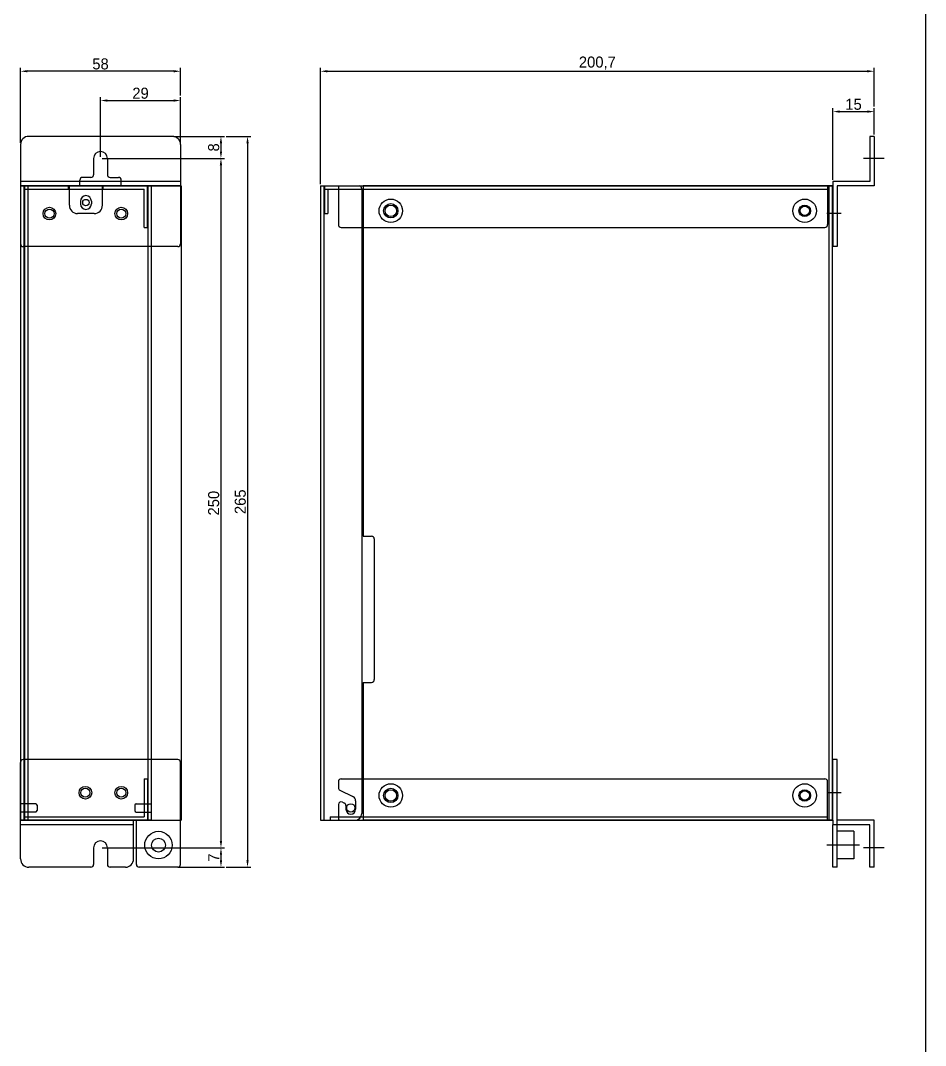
# Model space of a CAD drawing. Header units: millimetres. Extents: x 5090 to 6560, y -3118 to -1837.
# Drawn here: x 6231.9 to 6559.9, y -2746.1 to -2374.5 of the extents above; entities that cross this region are included whole.
import ezdxf

# ---------------------------------------------------------------- set-up
doc = ezdxf.new("R2010")
doc.units = ezdxf.units.MM
for name, color, linetype in [('CASE', 7, 'Continuous'), ('CASE BRACKET', 7, 'Continuous'), ('CASE COVER', 7, 'Continuous'), ('방열판', 7, 'Continuous')]:
    doc.layers.add(name, color=color, linetype=linetype)
doc.dimstyles.get("Standard").update_dxf_attribs({"dimtxt": 4, "dimasz": 2, "dimexe": 0.4, "dimexo": 0.9, "dimgap": 0.9, "dimtad": 1, "dimdsep": 46, "dimtxsty": 'Standard', "dimcen": 0.09, "dimclrd": 6, "dimclre": 6, "dimclrt": 4, "dimadec": 0, "dimazin": 2, "dimtfac": 1, "dimtofl": 0, "dimtmove": 0, "dimatfit": 3, "dimfxl": 1, "dimtolj": 1, "dimtzin": 0, "dimarcsym": 0})

# ---------------------------------------------------------------- blocks, each defined once
blk = doc.blocks.new('*D137')
at = {"color": 6, "lineweight": -2, "transparency": 16777216}
for p, q in [((6526.33, -2432.25), (6526.33, -2406.26)), ((6528.83, -2407.51), (6538.83, -2407.51)), ((6541.33, -2415.85), (6541.33, -2406.26))]:
    blk.add_line(p, q, dxfattribs=at)
at = {"color": 6, "transparency": 16777216}
for points in [[(6528.83, -2407.09), (6528.83, -2407.92), (6526.33, -2407.51)], [(6538.83, -2407.09), (6538.83, -2407.92), (6541.33, -2407.51)]]:
    blk.add_solid(points, dxfattribs=at)
at = {"layer": 'Defpoints', "color": 0, "transparency": 16777216}
for p in [(6541.33, -2407.51), (6541.33, -2416.48), (6526.33, -2432.88)]:
    blk.add_point(p, dxfattribs=at)
at = {"color": 1, "transparency": 16777216, "insert": (6533.83, -2404.88), "char_height": 4, "attachment_point": 5}
blk.add_mtext('15', dxfattribs=at)
blk = doc.blocks.new('*D166')
at = {"color": 6, "lineweight": -2, "transparency": 16777216}
for p, q in [((6260.92, -2423.85), (6260.92, -2402.24)), ((6263.42, -2403.49), (6287.42, -2403.49)), ((6289.92, -2418.85), (6289.92, -2402.24))]:
    blk.add_line(p, q, dxfattribs=at)
at = {"color": 6, "transparency": 16777216}
for points in [[(6263.42, -2403.07), (6263.42, -2403.9), (6260.92, -2403.49)], [(6287.42, -2403.07), (6287.42, -2403.9), (6289.92, -2403.49)]]:
    blk.add_solid(points, dxfattribs=at)
at = {"layer": 'Defpoints', "color": 0, "transparency": 16777216}
for p in [(6289.92, -2403.49), (6289.92, -2419.48), (6260.92, -2424.48)]:
    blk.add_point(p, dxfattribs=at)
at = {"color": 1, "transparency": 16777216, "insert": (6275.42, -2400.86), "char_height": 4, "attachment_point": 5}
blk.add_mtext('29', dxfattribs=at)
blk = doc.blocks.new('*D167')
at = {"color": 6, "lineweight": -2, "transparency": 16777216}
for p, q in [((6231.92, -2418.85), (6231.92, -2391.62)), ((6287.42, -2392.87), (6234.42, -2392.87)), ((6289.92, -2401.61), (6289.92, -2391.62))]:
    blk.add_line(p, q, dxfattribs=at)
at = {"color": 6, "transparency": 16777216}
for points in [[(6234.42, -2392.45), (6234.42, -2393.28), (6231.92, -2392.87)], [(6287.42, -2392.45), (6287.42, -2393.28), (6289.92, -2392.87)]]:
    blk.add_solid(points, dxfattribs=at)
at = {"layer": 'Defpoints', "color": 0, "transparency": 16777216}
for p in [(6231.92, -2392.87), (6289.92, -2402.24), (6231.92, -2419.48)]:
    blk.add_point(p, dxfattribs=at)
at = {"color": 1, "transparency": 16777216, "insert": (6260.92, -2390.24), "char_height": 4, "attachment_point": 5}
blk.add_mtext('58', dxfattribs=at)
blk = doc.blocks.new('*D168')
at = {"color": 6, "lineweight": -2, "transparency": 16777216}
for p, q in [((6340.63, -2433.85), (6340.63, -2391.62)), ((6343.13, -2392.87), (6538.83, -2392.87)), ((6541.33, -2405.63), (6541.33, -2391.62))]:
    blk.add_line(p, q, dxfattribs=at)
at = {"color": 6, "transparency": 16777216}
for points in [[(6343.13, -2392.45), (6343.13, -2393.28), (6340.63, -2392.87)], [(6538.83, -2392.45), (6538.83, -2393.28), (6541.33, -2392.87)]]:
    blk.add_solid(points, dxfattribs=at)
at = {"layer": 'Defpoints', "color": 0, "transparency": 16777216}
for p in [(6541.33, -2392.87), (6541.33, -2406.26), (6340.63, -2434.48)]:
    blk.add_point(p, dxfattribs=at)
at = {"color": 1, "transparency": 16777216, "insert": (6440.98, -2389.91), "char_height": 4, "attachment_point": 5}
blk.add_mtext('200,7', dxfattribs=at)
blk = doc.blocks.new('*D50')
at = {"color": 6, "lineweight": -2, "transparency": 16777216}
for p, q in [((6287.55, -2416.48), (6305.82, -2416.48)), ((6304.57, -2418.98), (6304.57, -2421.98)), ((6261.55, -2424.48), (6305.82, -2424.48))]:
    blk.add_line(p, q, dxfattribs=at)
at = {"color": 6, "transparency": 16777216}
for points in [[(6304.15, -2418.98), (6304.98, -2418.98), (6304.57, -2416.48)], [(6304.15, -2421.98), (6304.98, -2421.98), (6304.57, -2424.48)]]:
    blk.add_solid(points, dxfattribs=at)
at = {"layer": 'Defpoints', "color": 0, "transparency": 16777216}
for p in [(6286.92, -2416.48), (6260.92, -2424.48), (6304.57, -2424.48)]:
    blk.add_point(p, dxfattribs=at)
at = {"color": 1, "transparency": 16777216, "insert": (6301.94, -2420.48), "char_height": 4, "attachment_point": 5, "rotation": 90}
blk.add_mtext('8', dxfattribs=at)
blk = doc.blocks.new('*D51')
at = {"color": 6, "lineweight": -2, "transparency": 16777216}
for p, q in [((6261.55, -2424.48), (6305.82, -2424.48)), ((6304.57, -2426.98), (6304.57, -2671.98)), ((6261.55, -2674.48), (6305.82, -2674.48))]:
    blk.add_line(p, q, dxfattribs=at)
at = {"color": 6, "transparency": 16777216}
for points in [[(6304.15, -2426.98), (6304.98, -2426.98), (6304.57, -2424.48)], [(6304.15, -2671.98), (6304.98, -2671.98), (6304.57, -2674.48)]]:
    blk.add_solid(points, dxfattribs=at)
at = {"layer": 'Defpoints', "color": 0, "transparency": 16777216}
for p in [(6260.92, -2424.48), (6260.92, -2674.48), (6304.57, -2674.48)]:
    blk.add_point(p, dxfattribs=at)
at = {"color": 1, "transparency": 16777216, "insert": (6301.94, -2549.48), "char_height": 4, "attachment_point": 5, "rotation": 90}
blk.add_mtext('250', dxfattribs=at)
blk = doc.blocks.new('*D12')
at = {"color": 6, "lineweight": -2, "transparency": 16777216}
for p, q in [((6261.55, -2674.48), (6305.82, -2674.48)), ((6304.57, -2676.98), (6304.57, -2678.98)), ((6289.05, -2681.48), (6305.82, -2681.48))]:
    blk.add_line(p, q, dxfattribs=at)
at = {"color": 6, "transparency": 16777216}
for points in [[(6304.15, -2676.98), (6304.98, -2676.98), (6304.57, -2674.48)], [(6304.15, -2678.98), (6304.98, -2678.98), (6304.57, -2681.48)]]:
    blk.add_solid(points, dxfattribs=at)
at = {"layer": 'Defpoints', "color": 0, "transparency": 16777216}
for p in [(6260.92, -2674.48), (6288.42, -2681.48), (6304.57, -2681.48)]:
    blk.add_point(p, dxfattribs=at)
at = {"color": 1, "transparency": 16777216, "insert": (6301.94, -2677.98), "char_height": 4, "attachment_point": 5, "rotation": 90}
blk.add_mtext('7', dxfattribs=at)
blk = doc.blocks.new('*D13')
at = {"color": 6, "lineweight": -2, "transparency": 16777216}
for p, q in [((6306.44, -2416.48), (6315.45, -2416.48)), ((6314.2, -2418.98), (6314.2, -2678.98)), ((6306.44, -2681.48), (6315.45, -2681.48))]:
    blk.add_line(p, q, dxfattribs=at)
at = {"color": 6, "transparency": 16777216}
for points in [[(6313.79, -2418.98), (6314.62, -2418.98), (6314.2, -2416.48)], [(6313.79, -2678.98), (6314.62, -2678.98), (6314.2, -2681.48)]]:
    blk.add_solid(points, dxfattribs=at)
at = {"layer": 'Defpoints', "color": 0, "transparency": 16777216}
for p in [(6305.82, -2416.48), (6305.82, -2681.48), (6314.2, -2681.48)]:
    blk.add_point(p, dxfattribs=at)
at = {"color": 1, "transparency": 16777216, "insert": (6311.58, -2548.98), "char_height": 4, "attachment_point": 5, "rotation": 90}
blk.add_mtext('265', dxfattribs=at)

msp = doc.modelspace()

# ---------------------------------------------------------------- linework, layer by layer
msp.add_line((6559.908, -1836.538), (6559.908, -3117.806))
at = {"layer": 'CASE'}
for p, q in [((6231.922, -2434.478), (6231.922, -2664.478)), ((6231.922, -2434.478), (6277.922, -2434.478)), ((6233.122, -2434.478), (6233.122, -2664.478)), ((6233.122, -2435.678), (6276.722, -2435.678)), ((6233.322, -2434.478), (6233.322, -2664.478)), ((6234.522, -2434.478), (6234.522, -2664.478)), ((6249.322, -2435.678), (6249.322, -2434.478)), ((6249.622, -2441.478), (6249.622, -2434.478)), ((6261.622, -2441.478), (6261.622, -2434.478)), ((6261.922, -2435.678), (6261.922, -2434.478)), ((6276.722, -2449.478), (6276.722, -2435.678)), ((6277.922, -2449.478), (6277.922, -2434.478)), ((6342.131, -2434.478), (6526.131, -2434.478)), ((6342.131, -2434.478), (6342.131, -2444.478)), ((6342.131, -2434.478), (6526.131, -2434.478)), ((6342.131, -2435.678), (6347.131, -2435.678)), ((6343.331, -2435.678), (6343.331, -2444.478)), ((6347.131, -2434.478), (6347.131, -2448.478)), ((6347.131, -2435.678), (6524.431, -2435.678)), ((6524.431, -2434.478), (6524.431, -2448.478)), ((6524.931, -2434.478), (6524.931, -2664.478)), ((6526.131, -2434.478), (6526.131, -2664.478)), ((6258.622, -2444.478), (6252.622, -2444.478)), ((6342.131, -2444.478), (6343.331, -2444.478)), ((6276.722, -2449.478), (6277.922, -2449.478)), ((6348.131, -2449.478), (6523.431, -2449.478)), ((6276.722, -2649.478), (6276.722, -2663.278)), ((6276.722, -2649.478), (6277.922, -2649.478)), ((6277.922, -2649.478), (6277.922, -2664.478)), ((6348.131, -2649.478), (6523.431, -2649.478)), ((6347.131, -2650.478), (6347.131, -2652.685)), ((6347.704, -2653.589), (6352.38, -2655.801)), ((6524.431, -2664.478), (6524.431, -2650.478)), ((6353.381, -2657.383), (6353.381, -2660.478)), ((6347.131, -2658.77), (6347.131, -2663.978)), ((6348.559, -2657.866), (6349.309, -2658.22)), ((6349.881, -2659.124), (6349.881, -2660.478)), ((6231.922, -2664.478), (6277.922, -2664.478)), ((6233.122, -2663.278), (6276.722, -2663.278)), ((6344.131, -2663.278), (6347.131, -2663.278)), ((6344.131, -2663.278), (6344.131, -2664.478)), ((6344.131, -2664.478), (6526.131, -2664.478)), ((6347.131, -2663.278), (6524.431, -2663.278))]:
    msp.add_line(p, q, dxfattribs=at)
for centre, radius in [((6255.622, -2440.478), 1.15), ((6366.131, -2443.478), 2.6), ((6516.131, -2443.478), 1.7), ((6242.422, -2444.478), 2.3), ((6268.422, -2444.478), 2.3), ((6255.422, -2654.478), 2.3), ((6268.422, -2654.478), 2.3), ((6366.131, -2655.478), 2.6), ((6516.131, -2655.478), 1.7)]:
    msp.add_circle(centre, radius, dxfattribs=at)
for centre, radius, start, end in [((6252.622, -2441.478), 3, 180, 270), ((6258.622, -2441.478), 3, 270, 0), ((6348.131, -2448.478), 1, 180, 270), ((6523.431, -2448.478), 1, 270, 0), ((6348.131, -2650.478), 1, 90, 180), ((6523.431, -2650.478), 1, 0, 90), ((6348.131, -2652.685), 1, 180, 244.68675), ((6351.631, -2657.383), 1.75, 0, 64.68675), ((6348.131, -2658.77), 1, 64.68675, 180), ((6348.881, -2659.124), 1, 0, 64.68675), ((6351.631, -2660.478), 1.75, 180, 0), ((6347.631, -2663.978), 0.5, 180, 270)]:
    msp.add_arc(centre, radius, start, end, dxfattribs=at)
at = {"layer": 'CASE BRACKET', "color": 2}
for p, q in [((6231.922, -2419.478), (6231.922, -2455.478)), ((6286.922, -2416.478), (6234.922, -2416.478)), ((6289.922, -2419.478), (6289.922, -2434.478)), ((6541.331, -2416.478), (6539.731, -2416.478)), ((6539.731, -2416.478), (6539.731, -2432.878)), ((6541.331, -2416.478), (6541.331, -2434.478)), ((6258.422, -2424.478), (6258.422, -2430.378)), ((6263.422, -2424.478), (6263.422, -2430.378)), ((6544.879, -2424.478), (6537.424, -2424.478)), ((6231.922, -2431.978), (6231.922, -2434.478)), ((6289.922, -2432.878), (6231.922, -2432.878)), ((6253.422, -2432.878), (6253.422, -2432.378)), ((6253.422, -2434.478), (6253.422, -2432.878)), ((6257.422, -2431.378), (6254.422, -2431.378)), ((6264.422, -2431.378), (6267.422, -2431.378)), ((6268.422, -2432.878), (6268.422, -2432.378)), ((6268.422, -2434.478), (6268.422, -2432.878)), ((6289.922, -2432.878), (6289.922, -2455.478)), ((6539.731, -2432.878), (6526.331, -2432.878)), ((6526.331, -2432.878), (6526.331, -2456.478)), ((6289.922, -2434.478), (6231.922, -2434.478)), ((6541.331, -2434.478), (6527.931, -2434.478)), ((6527.931, -2434.478), (6527.931, -2456.478)), ((6529.308, -2444.478), (6524.1, -2444.478)), ((6288.922, -2456.478), (6232.922, -2456.478)), ((6527.931, -2456.478), (6526.331, -2456.478)), ((6288.922, -2642.478), (6232.922, -2642.478)), ((6526.331, -2664.478), (6526.331, -2642.478)), ((6527.931, -2642.478), (6526.331, -2642.478)), ((6527.931, -2681.478), (6527.931, -2642.478)), ((6231.922, -2678.478), (6231.922, -2643.478)), ((6289.922, -2680.478), (6289.922, -2643.478)), ((6529.308, -2654.478), (6524.1, -2654.478)), ((6273.922, -2664.478), (6231.922, -2664.478)), ((6272.922, -2678.478), (6272.922, -2664.478)), ((6273.922, -2680.478), (6273.922, -2664.478)), ((6526.331, -2664.478), (6526.331, -2666.078)), ((6541.331, -2664.478), (6527.931, -2664.478)), ((6541.331, -2681.478), (6541.331, -2664.478)), ((6272.922, -2666.078), (6231.922, -2666.078)), ((6527.931, -2666.078), (6526.331, -2666.078)), ((6526.331, -2681.478), (6526.331, -2666.078)), ((6539.731, -2666.078), (6527.931, -2666.078)), ((6533.931, -2668.478), (6527.931, -2668.478)), ((6533.931, -2668.478), (6533.931, -2678.478)), ((6539.731, -2681.478), (6539.731, -2666.078)), ((6258.422, -2674.478), (6258.422, -2680.478)), ((6263.422, -2674.478), (6263.422, -2680.478)), ((6535.945, -2673.478), (6524.1, -2673.478)), ((6544.879, -2674.478), (6537.424, -2674.478)), ((6533.931, -2678.478), (6527.931, -2678.478)), ((6257.422, -2681.478), (6234.922, -2681.478)), ((6269.922, -2681.478), (6264.422, -2681.478)), ((6288.922, -2681.478), (6274.922, -2681.478)), ((6527.931, -2681.478), (6526.331, -2681.478)), ((6541.331, -2681.478), (6539.731, -2681.478))]:
    msp.add_line(p, q, dxfattribs=at)
for centre, radius in [((6242.422, -2444.478), 1.65), ((6268.422, -2444.478), 1.65), ((6255.422, -2654.478), 1.65), ((6268.422, -2654.478), 1.65), ((6281.922, -2673.478), 5), ((6281.922, -2673.478), 2.5)]:
    msp.add_circle(centre, radius, dxfattribs=at)
for centre, radius, start, end in [((6234.922, -2419.478), 3, 90, 180), ((6286.922, -2419.478), 3, 0, 90), ((6260.922, -2424.478), 2.5, 0, 180), ((6257.422, -2430.378), 1, 270, 0), ((6264.422, -2430.378), 1, 180, 270), ((6254.422, -2432.378), 1, 90, 180), ((6267.422, -2432.378), 1, 360, 90), ((6232.922, -2455.478), 1, 180, 270), ((6288.922, -2455.478), 1, 270, 0), ((6232.922, -2643.478), 1, 90, 180), ((6288.922, -2643.478), 1, 0, 90), ((6260.922, -2674.478), 2.5, 0, 180), ((6234.922, -2678.478), 3, 180, 270), ((6269.922, -2678.478), 3, 270, 0), ((6257.422, -2680.478), 1, 270, 0), ((6264.422, -2680.478), 1, 180, 270), ((6274.922, -2680.478), 1, 180, 270), ((6288.922, -2680.478), 1, 270, 0)]:
    msp.add_arc(centre, radius, start, end, dxfattribs=at)
at = {"layer": 'CASE COVER'}
for p, q in [((6279.322, -2434.478), (6231.922, -2434.478)), ((6231.922, -2434.478), (6231.922, -2664.478)), ((6233.122, -2434.478), (6233.122, -2664.478)), ((6278.122, -2434.478), (6278.122, -2664.478)), ((6279.322, -2434.478), (6279.322, -2664.478)), ((6340.631, -2434.478), (6340.631, -2664.478)), ((6340.631, -2434.478), (6354.631, -2434.478)), ((6341.831, -2434.478), (6341.831, -2664.478)), ((6355.631, -2435.478), (6355.631, -2661.978)), ((6253.622, -2439.978), (6253.622, -2440.978)), ((6257.622, -2439.978), (6257.622, -2440.978)), ((6237.422, -2658.478), (6231.922, -2658.478)), ((6237.922, -2658.978), (6237.922, -2660.978)), ((6273.322, -2658.978), (6273.322, -2660.978)), ((6273.822, -2658.478), (6279.322, -2658.478)), ((6237.422, -2661.478), (6231.922, -2661.478)), ((6279.322, -2664.478), (6231.922, -2664.478)), ((6273.822, -2661.478), (6279.322, -2661.478)), ((6340.631, -2664.478), (6353.131, -2664.478))]:
    msp.add_line(p, q, dxfattribs=at)
msp.add_circle((6351.631, -2659.978), 1.5, dxfattribs=at)
for centre, radius, start, end in [((6255.622, -2439.978), 2, 0, 180), ((6354.631, -2435.478), 1, 0, 90), ((6255.622, -2440.978), 2, 180, 0), ((6237.422, -2658.978), 0.5, 0, 90), ((6237.422, -2660.978), 0.5, 270, 360), ((6273.822, -2658.978), 0.5, 90, 180), ((6273.822, -2660.978), 0.5, 180, 270), ((6353.131, -2661.978), 2.5, 270, 0)]:
    msp.add_arc(centre, radius, start, end, dxfattribs=at)
at = {"layer": '방열판'}
for p, q in [((6278.122, -2434.478), (6278.122, -2664.478)), ((6278.122, -2434.478), (6290.122, -2434.478)), ((6290.122, -2434.478), (6290.122, -2664.478)), ((6526.131, -2434.478), (6356.131, -2434.478)), ((6356.131, -2434.478), (6356.131, -2561.478)), ((6526.131, -2434.478), (6526.131, -2664.478)), ((6356.131, -2561.478), (6359.131, -2561.478)), ((6360.131, -2562.478), (6360.131, -2613.478)), ((6356.131, -2614.478), (6356.131, -2664.478)), ((6356.131, -2614.478), (6359.131, -2614.478)), ((6278.122, -2664.478), (6290.122, -2664.478)), ((6526.131, -2664.478), (6356.131, -2664.478))]:
    msp.add_line(p, q, dxfattribs=at)
at = {"layer": '방열판', "ltscale": 10}
for centre, radius in [((6366.131, -2443.478), 4.25), ((6366.131, -2443.478), 2.1), ((6516.131, -2443.478), 4.25), ((6516.131, -2443.478), 2.1), ((6366.131, -2655.478), 4.25), ((6366.131, -2655.478), 2.1), ((6516.131, -2655.478), 4.25), ((6516.131, -2655.478), 2.1)]:
    msp.add_circle(centre, radius, dxfattribs=at)
at = {"layer": '방열판'}
for centre, start, end in [((6359.131, -2562.478), 0, 90), ((6359.131, -2613.478), 270, 0)]:
    msp.add_arc(centre, 1, start, end, dxfattribs=at)

# ---------------------------------------------------------------- dimensions: what is measured, and where the dimension line sits
for base, p1, p2, picture, middle in [((6231.922, -2392.868), (6289.922, -2402.237), (6231.922, -2419.478), '*D167', (6260.922, -2390.243)), ((6541.331, -2392.868), (6340.631, -2434.478), (6541.331, -2406.258), '*D168', (6440.981, -2389.91)), ((6289.922, -2403.487), (6260.922, -2424.478), (6289.922, -2419.478), '*D166', (6275.422, -2400.862)), ((6541.331, -2407.508), (6526.331, -2432.878), (6541.331, -2416.478), '*D137', (6533.831, -2404.883))]:
    dim = msp.add_linear_dim(base=base, p1=p1, p2=p2, dimstyle='Standard', override={"dimasz": 2.5, "dimexe": 1.25, "dimexo": 0.625, "dimgap": 0.625, "dimdsep": 44, "dimcen": 2.5, "dimclrt": 1, "dimazin": 0, "dimtofl": 1, "dimtolj": 0, "dimtzin": 8})
    dim.commit()
    dim.dimension.update_dxf_attribs({"geometry": picture, "text_midpoint": middle})
for base, p1, p2, override, picture, middle in [((6304.568, -2424.478), (6286.922, -2416.478), (6260.922, -2424.478), {"dimasz": 2.5, "dimexe": 1.25, "dimexo": 0.625, "dimgap": 0.625, "dimdsep": 44, "dimcen": 2.5, "dimclrt": 1, "dimazin": 0, "dimtofl": 1, "dimtolj": 0, "dimtzin": 8}, '*D50', (6301.943, -2420.478)), ((6314.204, -2681.478), (6305.818, -2416.478), (6305.818, -2681.478), {"dimasz": 2.5, "dimexe": 1.25, "dimexo": 0.625, "dimgap": 0.625, "dimdsep": 44, "dimcen": 2.5, "dimclrt": 1, "dimazin": 0, "dimtofl": 1, "dimtolj": 0, "dimtzin": 8}, '*D13', (6311.579, -2548.978)), ((6304.568, -2674.478), (6260.922, -2424.478), (6260.922, -2674.478), {"dimasz": 2.5, "dimexe": 1.25, "dimexo": 0.625, "dimgap": 0.625, "dimdsep": 44, "dimcen": 2.5, "dimclrt": 1, "dimazin": 0, "dimtofl": 1, "dimtmove": 1, "dimtolj": 0, "dimtzin": 8}, '*D51', (6301.943, -2549.478)), ((6304.568, -2681.478), (6260.922, -2674.478), (6288.422, -2681.478), {"dimasz": 2.5, "dimexe": 1.25, "dimexo": 0.625, "dimgap": 0.625, "dimdsep": 44, "dimcen": 2.5, "dimclrt": 1, "dimazin": 0, "dimtofl": 1, "dimtmove": 1, "dimtolj": 0, "dimtzin": 8}, '*D12', (6301.943, -2677.978))]:
    dim = msp.add_linear_dim(base=base, p1=p1, p2=p2, angle=90, dimstyle='Standard', override=override)
    dim.commit()
    dim.dimension.update_dxf_attribs({"geometry": picture, "text_midpoint": middle})

doc.saveas('drawing.dxf')
